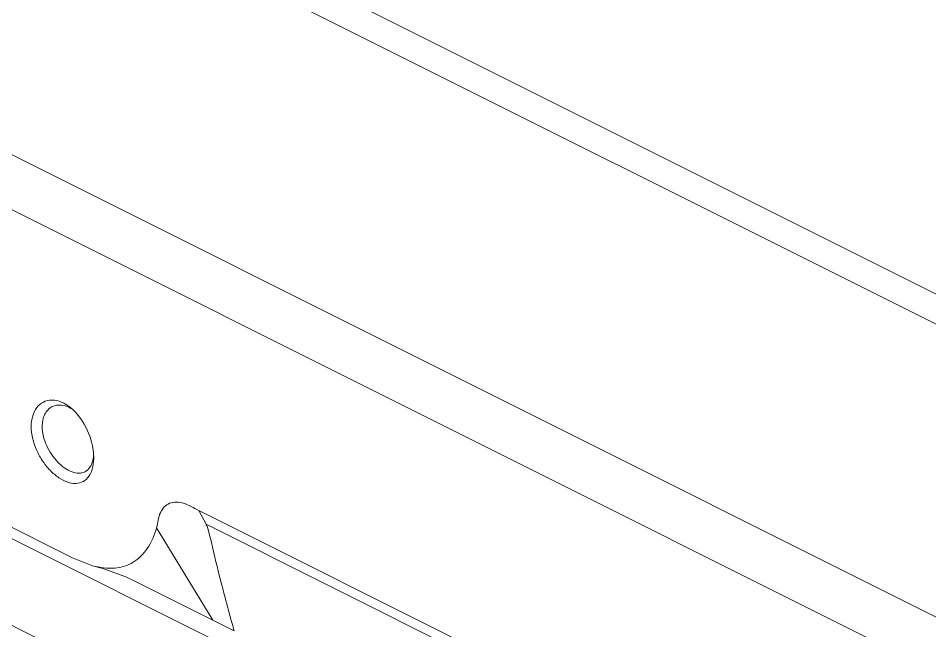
# Model space of a CAD drawing. Header units: millimetres. Extents: x 0 to 9253, y 0 to 2730.
# Drawn here: x 2685.48 to 2726.76, y 1856.09 to 1883.83 of the extents above; entities that cross this region are included whole.
import ezdxf

# ---------------------------------------------------------------- set-up
doc = ezdxf.new("R2010")
doc.units = ezdxf.units.MM
doc.layers.get('0').update_dxf_attribs({"lineweight": 13})

msp = doc.modelspace()

# ---------------------------------------------------------------- linework, layer by layer
at = {"lineweight": 9}
for p, q in [((2782.632, 1843.543), (2684.369, 1892.675)), ((2782.632, 1842.182), (2683.844, 1891.576)), ((2669.168, 1883.161), (2780.785, 1827.353)), ((2683.459, 1878.506), (2763.361, 1838.555)), ((2792.132, 1806.789), (2659.196, 1873.257)), ((2790.364, 1803.74), (2657.428, 1870.208)), ((2680.857, 1862.932), (2687.928, 1859.396)), ((2693.654, 1861.539), (2693.844, 1861.443)), ((2693.654, 1861.539), (2693.985, 1860.911)), ((2754.655, 1831.038), (2693.844, 1861.443)), ((2691.74, 1860.753), (2694.286, 1856.578)), ((2754.796, 1830.505), (2693.985, 1860.911)), ((2687.928, 1859.396), (2688.846, 1859.039)), ((2690.732, 1858.354), (2694.286, 1856.577)), ((2694.286, 1856.577), (2695.258, 1856.091))]:
    msp.add_line(p, q, dxfattribs=at)
msp.add_lwpolyline([(2688.847, 1859.038), (2689.306, 1858.909), (2690.346, 1858.534), (2690.732, 1858.354)], dxfattribs=at)
for centre, radius, start, end in [((2686.434, 1864.456), 2.239, 45.475, 49.555), ((2686.33, 1864.35), 2.388, 43.3151, 45.4971), ((2686.881, 1863.953), 2.013, 359.1063, 2.7843), ((2688.242, 1863.793), 0.562, 296.5194, 305.8088)]:
    msp.add_arc(centre, radius, start, end, dxfattribs=at)
for points, knots in [([(2686.066, 1865.336), (2686.064, 1865.497), (2686.101, 1865.804), (2686.288, 1866.204), (2686.599, 1866.475), (2686.86, 1866.535), (2686.987, 1866.537)], [0, 0, 0, 0, 0.288742, 0.542672, 0.771876, 1, 1, 1, 1]), ([(2686.987, 1866.537), (2687.032, 1866.538), (2687.222, 1866.527), (2687.407, 1866.464), (2687.536, 1866.398)], [0, 0, 0, 0, 0.235314, 1, 1, 1, 1]), ([(2686.561, 1865.336), (2686.562, 1865.527), (2686.61, 1865.812), (2686.813, 1866.107), (2686.946, 1866.206), (2687.017, 1866.242)], [0, 0, 0, 0, 0.540446, 0.777025, 1, 1, 1, 1]), ([(2687.017, 1866.242), (2687.14, 1866.303), (2687.453, 1866.349), (2687.737, 1866.231), (2687.873, 1866.148)], [0, 0, 0, 0, 0.464697, 1, 1, 1, 1]), ([(2687.536, 1866.398), (2687.566, 1866.382), (2687.69, 1866.314), (2687.805, 1866.23), (2687.886, 1866.161)], [0, 0, 0, 0, 0.2401, 1, 1, 1, 1]), ([(2688.067, 1865.988), (2688.154, 1865.896), (2688.481, 1865.491), (2688.701, 1865.003), (2688.8, 1864.622)], [0, 0, 0, 0, 0.243031, 1, 1, 1, 1]), ([(2688.497, 1862.897), (2688.404, 1862.829), (2688.166, 1862.735), (2687.762, 1862.781), (2687.347, 1862.979), (2686.945, 1863.308), (2686.585, 1863.742), (2686.3, 1864.249), (2686.114, 1864.786), (2686.063, 1865.157), (2686.066, 1865.336)], [0, 0, 0, 0, 0.087125, 0.183832, 0.297981, 0.42948, 0.573001, 0.720671, 0.865568, 1, 1, 1, 1]), ([(2688.492, 1863.29), (2688.41, 1863.249), (2688.209, 1863.207), (2687.889, 1863.277), (2687.562, 1863.456), (2687.247, 1863.729), (2686.967, 1864.079), (2686.674, 1864.599), (2686.566, 1865.046), (2686.561, 1865.336)], [0, 0, 0, 0, 0.087209, 0.186838, 0.30376, 0.436384, 0.579377, 0.725683, 1, 1, 1, 1]), ([(2688.8, 1864.622), (2688.813, 1864.574), (2688.857, 1864.386), (2688.885, 1864.194), (2688.892, 1864.051)], [0, 0, 0, 0, 0.258614, 1, 1, 1, 1]), ([(2688.891, 1864.049), (2688.889, 1864.014), (2688.876, 1863.885), (2688.845, 1863.756), (2688.811, 1863.667)], [0, 0, 0, 0, 0.265366, 1, 1, 1, 1]), ([(2688.811, 1863.667), (2688.797, 1863.632), (2688.741, 1863.508), (2688.651, 1863.396), (2688.57, 1863.337)], [0, 0, 0, 0, 0.271047, 1, 1, 1, 1]), ([(2688.894, 1863.921), (2688.895, 1863.865), (2688.888, 1863.656), (2688.847, 1863.447), (2688.792, 1863.305)], [0, 0, 0, 0, 0.269424, 1, 1, 1, 1]), ([(2688.792, 1863.305), (2688.775, 1863.262), (2688.706, 1863.109), (2688.596, 1862.97), (2688.497, 1862.897)], [0, 0, 0, 0, 0.27009, 1, 1, 1, 1]), ([(2691.74, 1860.753), (2691.805, 1860.979), (2691.823, 1861.33), (2692.07, 1861.706), (2692.328, 1861.884), (2692.645, 1861.938), (2692.982, 1861.872), (2693.316, 1861.72), (2693.538, 1861.596), (2693.653, 1861.539)], [0, 0, 0, 0, 0.259175, 0.374946, 0.483931, 0.595891, 0.720134, 0.857359, 1, 1, 1, 1]), ([(2688.846, 1859.039), (2689.171, 1858.952), (2689.665, 1858.884), (2690.289, 1858.996), (2690.833, 1859.238), (2691.399, 1859.82), (2691.645, 1860.422), (2691.74, 1860.753)], [0, 0, 0, 0, 0.264888, 0.382643, 0.495754, 0.728735, 1, 1, 1, 1]), ([(2694.032, 1860.821), (2694.026, 1860.828), (2694.012, 1860.841), (2693.995, 1860.861), (2693.982, 1860.879), (2693.99, 1860.893), (2693.994, 1860.893)], [0, 0, 0, 0, 0.317699, 0.626887, 0.861685, 1, 1, 1, 1]), ([(2694.846, 1857.593), (2694.704, 1858.134), (2694.423, 1859.207), (2694.186, 1860.292), (2694.032, 1860.821)], [0, 0, 0, 0, 0.503826, 1, 1, 1, 1]), ([(2695.258, 1856.091), (2695.221, 1856.215), (2695.077, 1856.713), (2694.945, 1857.215), (2694.846, 1857.593)], [0, 0, 0, 0, 0.247847, 1, 1, 1, 1])]:
    msp.add_open_spline(points, degree=3, knots=knots, dxfattribs=at)

doc.saveas('drawing.dxf')
